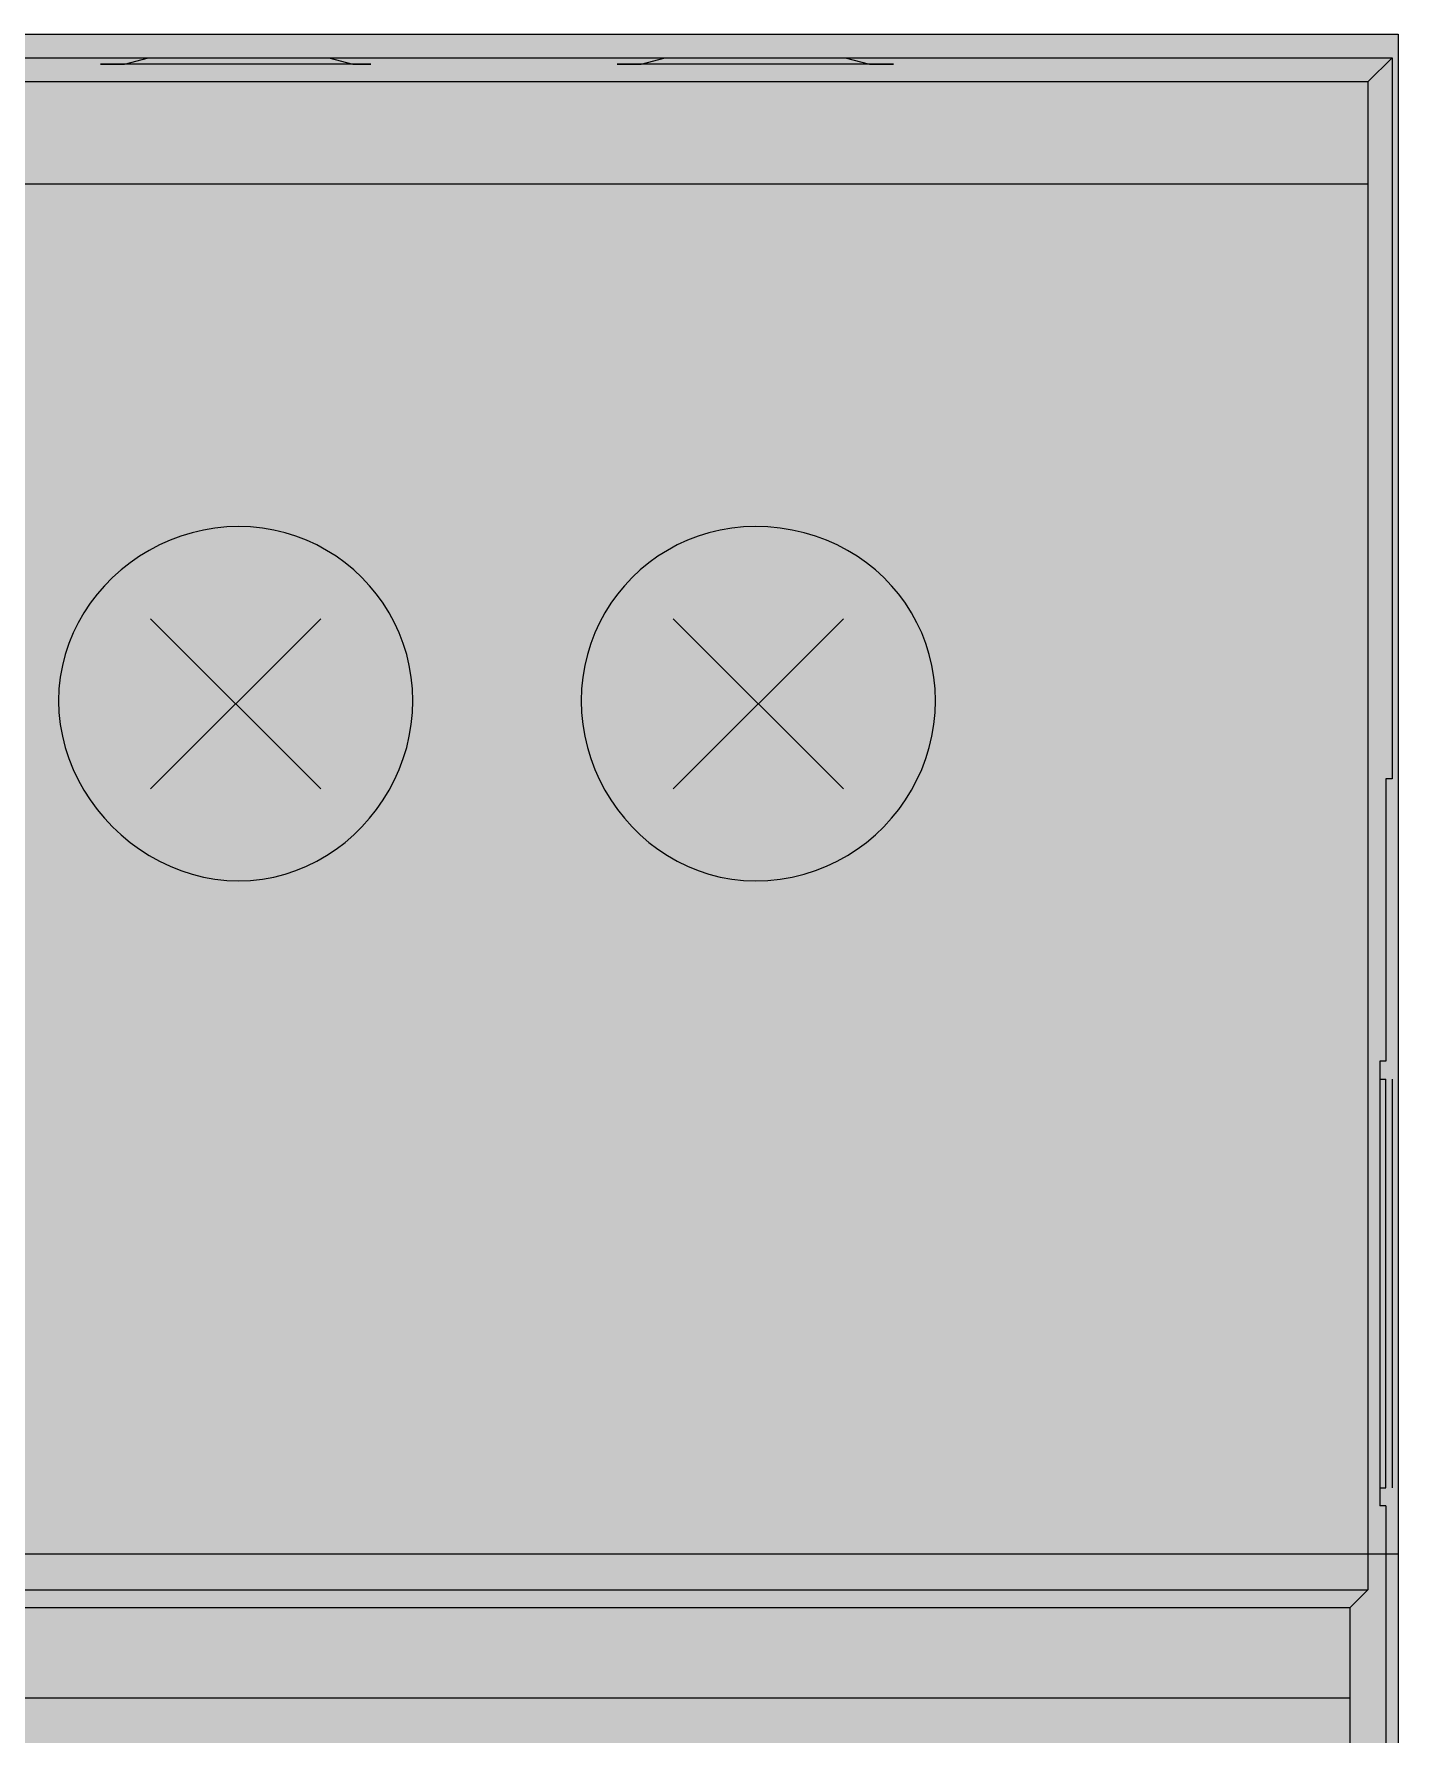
# Model space of a CAD drawing. Header units: millimetres. Extents: x 0 to 966, y -664 to 90.
# Drawn here: x 51.96 to 72, y -194.97 to -170 of the extents above; entities that cross this region are included whole.
import ezdxf

# ---------------------------------------------------------------- set-up
doc = ezdxf.new("R2010")
doc.units = ezdxf.units.MM
for name, color, linetype in [('HDL_BODY', 7, 'Continuous'), ('HDL_COLOUR', 7, 'Continuous'), ('HDL_DETAIL', 7, 'Continuous'), ('HDL_PRINT', 7, 'Continuous')]:
    doc.layers.add(name, color=color, linetype=linetype)

# ---------------------------------------------------------------- blocks, each defined once
blk = doc.blocks.new('M_R4.10.1_FRONT')
at = {"layer": 'HDL_BODY', "true_color": 0x202126}
blk.add_hatch(color=250, dxfattribs=at).paths.add_polyline_path([(0, 0), (72, 0), (72, 90), (0, 90)])
at = {"layer": 'HDL_BODY', "true_color": 0x2a2a30}
blk.add_hatch(color=250, dxfattribs=at).paths.add_polyline_path([(0.4, 20.52), (71.6, 20.52), (71.6, 68.31), (0.4, 68.31)])
at = {"layer": 'HDL_COLOUR', "true_color": 0x1a332c}
for points in [[(57.529, 80.208), (57.523, 80.383), (57.506, 80.555), (57.477, 80.723), (57.438, 80.887), (57.388, 81.048), (57.328, 81.203), (57.258, 81.353), (57.18, 81.498), (57.092, 81.638), (56.996, 81.77), (56.891, 81.897), (56.779, 82.016), (56.66, 82.128), (56.534, 82.233), (56.401, 82.329), (56.262, 82.416), (56.117, 82.495), (55.966, 82.565), (55.811, 82.625), (55.651, 82.674), (55.486, 82.714), (55.318, 82.742), (55.146, 82.76), (54.971, 82.766), (54.796, 82.76), (54.622, 82.742), (54.452, 82.714), (54.285, 82.674), (54.121, 82.625), (53.962, 82.565), (53.807, 82.495), (53.657, 82.416), (53.513, 82.329), (53.375, 82.233), (53.243, 82.128), (53.118, 82.016), (53, 81.897), (52.891, 81.77), (52.789, 81.638), (52.696, 81.498), (52.613, 81.353), (52.539, 81.203), (52.475, 81.048), (52.422, 80.887), (52.38, 80.723), (52.349, 80.555), (52.33, 80.383), (52.324, 80.208), (52.33, 80.032), (52.349, 79.859), (52.38, 79.689), (52.422, 79.522), (52.475, 79.358), (52.539, 79.199), (52.613, 79.044), (52.696, 78.894), (52.789, 78.75), (52.891, 78.612), (53, 78.48), (53.118, 78.355), (53.243, 78.237), (53.375, 78.127), (53.513, 78.026), (53.657, 77.933), (53.807, 77.85), (53.962, 77.776), (54.121, 77.712), (54.285, 77.659), (54.452, 77.616), (54.622, 77.586), (54.796, 77.567), (54.971, 77.56), (55.146, 77.567), (55.318, 77.586), (55.486, 77.616), (55.651, 77.659), (55.811, 77.712), (55.966, 77.776), (56.117, 77.85), (56.262, 77.933), (56.401, 78.026), (56.534, 78.127), (56.66, 78.237), (56.779, 78.355), (56.891, 78.48), (56.996, 78.612), (57.092, 78.75), (57.18, 78.894), (57.258, 79.044), (57.328, 79.199), (57.388, 79.358), (57.438, 79.522), (57.477, 79.689), (57.506, 79.859), (57.523, 80.032), (57.529, 80.208)], [(65.206, 80.208), (65.2, 80.383), (65.183, 80.555), (65.154, 80.723), (65.114, 80.887), (65.064, 81.048), (65.004, 81.203), (64.933, 81.353), (64.853, 81.498), (64.764, 81.638), (64.666, 81.77), (64.56, 81.897), (64.445, 82.016), (64.323, 82.128), (64.193, 82.233), (64.056, 82.329), (63.912, 82.416), (63.762, 82.495), (63.606, 82.565), (63.444, 82.625), (63.276, 82.674), (63.103, 82.714), (62.926, 82.742), (62.744, 82.76), (62.559, 82.766), (62.384, 82.76), (62.212, 82.742), (62.044, 82.714), (61.879, 82.674), (61.719, 82.625), (61.564, 82.565), (61.413, 82.495), (61.268, 82.416), (61.129, 82.329), (60.996, 82.233), (60.87, 82.128), (60.75, 82.016), (60.638, 81.897), (60.534, 81.77), (60.438, 81.638), (60.35, 81.498), (60.271, 81.353), (60.202, 81.203), (60.142, 81.048), (60.092, 80.887), (60.053, 80.723), (60.024, 80.555), (60.007, 80.383), (60.001, 80.208), (60.007, 80.032), (60.024, 79.859), (60.053, 79.689), (60.092, 79.522), (60.142, 79.358), (60.202, 79.199), (60.271, 79.044), (60.35, 78.894), (60.438, 78.75), (60.534, 78.612), (60.638, 78.48), (60.75, 78.355), (60.87, 78.237), (60.996, 78.127), (61.129, 78.026), (61.268, 77.933), (61.413, 77.85), (61.564, 77.776), (61.719, 77.712), (61.879, 77.659), (62.044, 77.616), (62.212, 77.586), (62.384, 77.567), (62.559, 77.56), (62.744, 77.567), (62.926, 77.586), (63.103, 77.616), (63.276, 77.659), (63.444, 77.712), (63.606, 77.776), (63.762, 77.85), (63.912, 77.933), (64.056, 78.026), (64.193, 78.127), (64.323, 78.237), (64.445, 78.355), (64.56, 78.48), (64.666, 78.612), (64.764, 78.75), (64.853, 78.894), (64.933, 79.044), (65.004, 79.199), (65.064, 79.358), (65.114, 79.522), (65.154, 79.689), (65.183, 79.859), (65.2, 80.032), (65.206, 80.208)]]:
    blk.add_hatch(color=250, dxfattribs=at).paths.add_polyline_path(points)
at = {"layer": 'HDL_COLOUR', "true_color": 0x9ea4a8}
for points in [[(56.748, 80.163), (56.733, 80.401), (56.686, 80.635), (56.61, 80.86), (56.504, 81.074), (56.372, 81.272), (56.215, 81.451), (56.036, 81.609), (55.837, 81.741), (55.624, 81.846), (55.398, 81.923), (55.164, 81.969), (54.926, 81.985), (54.689, 81.969), (54.455, 81.923), (54.229, 81.846), (54.015, 81.741), (53.817, 81.609), (53.638, 81.451), (53.481, 81.272), (53.349, 81.074), (53.243, 80.86), (53.167, 80.635), (53.12, 80.401), (53.105, 80.163), (53.12, 79.925), (53.167, 79.692), (53.243, 79.466), (53.349, 79.252), (53.481, 79.054), (53.638, 78.875), (53.817, 78.718), (54.015, 78.585), (54.229, 78.48), (54.455, 78.403), (54.689, 78.357), (54.926, 78.341), (55.164, 78.357), (55.398, 78.403), (55.624, 78.48), (55.837, 78.585), (56.036, 78.718), (56.215, 78.875), (56.372, 79.054), (56.504, 79.252), (56.61, 79.466), (56.686, 79.692), (56.733, 79.925)], [(64.425, 80.163), (64.41, 80.401), (64.363, 80.635), (64.287, 80.86), (64.181, 81.074), (64.049, 81.272), (63.892, 81.451), (63.713, 81.609), (63.514, 81.741), (63.301, 81.846), (63.075, 81.923), (62.841, 81.969), (62.603, 81.985), (62.366, 81.969), (62.132, 81.923), (61.906, 81.846), (61.693, 81.741), (61.494, 81.609), (61.315, 81.451), (61.158, 81.272), (61.026, 81.074), (60.92, 80.86), (60.844, 80.635), (60.797, 80.401), (60.782, 80.163), (60.797, 79.925), (60.844, 79.692), (60.92, 79.466), (61.026, 79.252), (61.158, 79.054), (61.315, 78.875), (61.494, 78.718), (61.693, 78.585), (61.906, 78.48), (62.132, 78.403), (62.366, 78.357), (62.603, 78.341), (62.841, 78.357), (63.075, 78.403), (63.301, 78.48), (63.514, 78.585), (63.713, 78.718), (63.892, 78.875), (64.049, 79.054), (64.181, 79.252), (64.287, 79.466), (64.363, 79.692), (64.41, 79.925)]]:
    blk.add_hatch(color=253, dxfattribs=at).paths.add_polyline_path(points)
at = {"layer": 'HDL_PRINT', "true_color": 0xdee1e9}
for points in [[(55.147, 82.766), (54.792, 82.766), (54.792, 85.413), (57.529, 85.413), (59.471, 83.472), (59.206, 83.207), (57.353, 85.059), (55.147, 85.059), (55.147, 82.766)], [(62.824, 82.766), (62.469, 82.766), (62.469, 85.059), (59.911, 85.059), (59.911, 85.413), (62.824, 85.413), (62.824, 82.766)], [(57.529, 75.264), (58.765, 77.471), (60.087, 75.264), (57.529, 75.264)], [(54.441, 76.679), (54.441, 76.941), (55.498, 76.941), (55.498, 76.765), (55.469, 76.733), (55.44, 76.695), (55.411, 76.652), (55.382, 76.604), (55.353, 76.552), (55.323, 76.498), (55.294, 76.441), (55.265, 76.383), (55.236, 76.325), (55.209, 76.272), (55.183, 76.218), (55.156, 76.163), (55.129, 76.107), (55.102, 76.049), (55.076, 75.988), (55.05, 75.924), (55.023, 75.856), (54.997, 75.784), (54.971, 75.708), (54.967, 75.671), (54.957, 75.626), (54.943, 75.576), (54.926, 75.52), (54.91, 75.46), (54.896, 75.397), (54.886, 75.331), (54.882, 75.264), (54.706, 75.264), (54.706, 75.321), (54.707, 75.373), (54.709, 75.422), (54.714, 75.472), (54.721, 75.523), (54.732, 75.579), (54.747, 75.641), (54.767, 75.712), (54.792, 75.794), (54.796, 75.853), (54.805, 75.912), (54.819, 75.971), (54.838, 76.03), (54.86, 76.089), (54.885, 76.148), (54.913, 76.207), (54.941, 76.266), (54.971, 76.325), (55.004, 76.362), (55.036, 76.405), (55.069, 76.452), (55.102, 76.502), (55.136, 76.551), (55.169, 76.598), (55.203, 76.642), (55.236, 76.679), (54.441, 76.679)]]:
    blk.add_hatch(color=254, dxfattribs=at).paths.add_polyline_path(points)
h = blk.add_hatch(color=254, dxfattribs=at)
h.paths.add_polyline_path([(62.383, 76.149), (62.345, 76.181), (62.309, 76.206), (62.275, 76.226), (62.247, 76.245), (62.224, 76.266), (62.21, 76.291), (62.204, 76.325), (62.168, 76.332), (62.144, 76.351), (62.129, 76.38), (62.121, 76.416), (62.118, 76.457), (62.118, 76.5), (62.123, 76.543), (62.137, 76.592), (62.159, 76.642), (62.187, 76.689), (62.22, 76.728), (62.256, 76.755), (62.294, 76.765), (62.327, 76.798), (62.362, 76.83), (62.398, 76.86), (62.437, 76.887), (62.48, 76.909), (62.529, 76.926), (62.583, 76.937), (62.645, 76.941), (62.688, 76.936), (62.737, 76.922), (62.787, 76.9), (62.834, 76.872), (62.873, 76.839), (62.9, 76.803), (62.91, 76.765), (62.948, 76.755), (62.985, 76.728), (63.018, 76.689), (63.047, 76.642), (63.069, 76.592), (63.084, 76.543), (63.089, 76.5), (63.088, 76.457), (63.086, 76.416), (63.078, 76.38), (63.062, 76.351), (63.037, 76.332), (63, 76.325), (62.994, 76.291), (62.98, 76.266), (62.958, 76.245), (62.929, 76.226), (62.896, 76.206), (62.861, 76.181), (62.824, 76.149), (62.861, 76.144), (62.899, 76.129), (62.936, 76.107), (62.974, 76.078), (63.012, 76.045), (63.051, 76.008), (63.089, 75.97), (63.095, 75.963), (63.111, 75.944), (63.132, 75.916), (63.153, 75.88), (63.169, 75.839), (63.175, 75.794), (63.171, 75.732), (63.16, 75.678), (63.143, 75.629), (63.121, 75.585), (63.094, 75.546), (63.065, 75.51), (63.033, 75.476), (63, 75.443), (62.962, 75.384), (62.919, 75.34), (62.872, 75.308), (62.822, 75.287), (62.773, 75.274), (62.726, 75.267), (62.682, 75.265), (62.645, 75.264), (62.587, 75.265), (62.529, 75.266), (62.473, 75.271), (62.418, 75.28), (62.367, 75.295), (62.319, 75.317), (62.276, 75.348), (62.237, 75.39), (62.204, 75.443), (62.172, 75.481), (62.15, 75.52), (62.134, 75.562), (62.125, 75.61), (62.12, 75.663), (62.118, 75.724), (62.118, 75.794), (62.118, 75.839), (62.118, 75.883), (62.118, 75.927), (62.118, 75.971), (62.118, 76.015), (62.118, 76.059), (62.155, 76.064), (62.193, 76.077), (62.23, 76.095), (62.268, 76.114), (62.307, 76.131), (62.345, 76.144), (62.383, 76.149)])
h.paths.add_polyline_path([(62.294, 75.794), (62.294, 75.743), (62.294, 75.695), (62.294, 75.656), (62.294, 75.629), (62.294, 75.619), (62.332, 75.581), (62.36, 75.553), (62.383, 75.53), (62.405, 75.507), (62.433, 75.48), (62.469, 75.443), (62.479, 75.443), (62.506, 75.443), (62.546, 75.443), (62.594, 75.443), (62.645, 75.443), (62.689, 75.443), (62.731, 75.446), (62.768, 75.454), (62.797, 75.469), (62.817, 75.493), (62.824, 75.529), (62.856, 75.563), (62.879, 75.59), (62.894, 75.616), (62.903, 75.645), (62.908, 75.681), (62.91, 75.729), (62.91, 75.794), (62.91, 75.839), (62.907, 75.88), (62.899, 75.916), (62.885, 75.944), (62.86, 75.963), (62.824, 75.97), (62.817, 76.008), (62.797, 76.033), (62.768, 76.048), (62.731, 76.056), (62.689, 76.059), (62.645, 76.059), (62.608, 76.059), (62.571, 76.057), (62.533, 76.052), (62.495, 76.043), (62.458, 76.027), (62.42, 76.003), (62.383, 75.97), (62.345, 75.963), (62.32, 75.944), (62.305, 75.916), (62.297, 75.88), (62.294, 75.839), (62.294, 75.794)])
h.paths.add_polyline_path([(62.383, 76.5), (62.383, 76.457), (62.383, 76.427), (62.383, 76.4), (62.383, 76.369), (62.383, 76.325), (62.42, 76.291), (62.458, 76.268), (62.495, 76.252), (62.533, 76.242), (62.571, 76.237), (62.608, 76.235), (62.645, 76.235), (62.683, 76.236), (62.711, 76.239), (62.734, 76.246), (62.758, 76.262), (62.786, 76.287), (62.824, 76.325), (62.83, 76.363), (62.846, 76.391), (62.867, 76.414), (62.888, 76.436), (62.904, 76.463), (62.91, 76.5), (62.904, 76.544), (62.888, 76.586), (62.867, 76.623), (62.846, 76.652), (62.83, 76.672), (62.824, 76.679), (62.78, 76.715), (62.738, 76.74), (62.701, 76.754), (62.672, 76.762), (62.652, 76.765), (62.645, 76.765), (62.608, 76.765), (62.571, 76.763), (62.533, 76.758), (62.495, 76.749), (62.458, 76.734), (62.42, 76.711), (62.383, 76.679), (62.383, 76.669), (62.383, 76.642), (62.383, 76.602), (62.383, 76.553), (62.383, 76.5)])
h = blk.add_hatch(color=254, dxfattribs=at)
h.paths.add_polyline_path([(57.529, 71.205), (57.529, 74.297), (58.589, 74.297), (58.673, 74.296), (58.751, 74.296), (58.823, 74.293), (58.888, 74.289), (58.947, 74.281), (59, 74.27), (59.045, 74.255), (59.084, 74.234), (59.116, 74.207), (59.183, 74.203), (59.248, 74.192), (59.312, 74.174), (59.371, 74.152), (59.427, 74.125), (59.477, 74.095), (59.521, 74.064), (59.557, 74.032), (59.613, 73.972), (59.664, 73.913), (59.708, 73.854), (59.749, 73.795), (59.786, 73.736), (59.82, 73.677), (59.851, 73.619), (59.882, 73.56), (59.911, 73.501), (59.938, 73.446), (59.964, 73.386), (59.989, 73.322), (60.012, 73.253), (60.033, 73.182), (60.051, 73.108), (60.066, 73.032), (60.077, 72.954), (60.085, 72.875), (60.087, 72.796), (60.084, 72.711), (60.076, 72.631), (60.065, 72.557), (60.051, 72.487), (60.037, 72.421), (60.023, 72.357), (60.012, 72.296), (60.004, 72.236), (60.001, 72.176), (59.971, 72.118), (59.941, 72.06), (59.912, 72.004), (59.882, 71.95), (59.852, 71.898), (59.823, 71.85), (59.794, 71.807), (59.765, 71.768), (59.736, 71.735), (59.697, 71.698), (59.659, 71.661), (59.621, 71.623), (59.583, 71.585), (59.545, 71.547), (59.508, 71.509), (59.471, 71.47), (59.437, 71.438), (59.403, 71.407), (59.366, 71.377), (59.327, 71.35), (59.283, 71.328), (59.235, 71.31), (59.179, 71.299), (59.116, 71.295), (59.08, 71.291), (59.036, 71.281), (58.985, 71.267), (58.929, 71.25), (58.869, 71.234), (58.806, 71.219), (58.741, 71.209), (58.676, 71.205), (57.529, 71.205)])
h.paths.add_polyline_path([(57.97, 71.649), (58.589, 71.649), (58.655, 71.649), (58.72, 71.649), (58.782, 71.649), (58.842, 71.649), (58.898, 71.649), (58.948, 71.649), (58.993, 71.649), (59.03, 71.649), (59.092, 71.678), (59.147, 71.7), (59.196, 71.719), (59.239, 71.736), (59.279, 71.753), (59.315, 71.772), (59.349, 71.795), (59.381, 71.825), (59.411, 71.858), (59.434, 71.893), (59.453, 71.929), (59.47, 71.968), (59.487, 72.011), (59.506, 72.06), (59.528, 72.114), (59.557, 72.176), (59.584, 72.236), (59.604, 72.296), (59.62, 72.357), (59.631, 72.421), (59.639, 72.487), (59.643, 72.557), (59.645, 72.631), (59.646, 72.711), (59.646, 72.796), (59.644, 72.896), (59.636, 72.987), (59.625, 73.07), (59.609, 73.145), (59.591, 73.214), (59.57, 73.278), (59.547, 73.338), (59.522, 73.394), (59.497, 73.448), (59.471, 73.501), (59.441, 73.557), (59.411, 73.607), (59.379, 73.651), (59.345, 73.692), (59.308, 73.729), (59.268, 73.762), (59.223, 73.794), (59.173, 73.824), (59.116, 73.853), (59.084, 73.879), (59.045, 73.9), (59, 73.916), (58.947, 73.927), (58.888, 73.934), (58.823, 73.939), (58.751, 73.941), (58.673, 73.942), (58.589, 73.942), (57.97, 73.942), (57.97, 71.649)])
at = {"layer": 'HDL_DETAIL', "color": 251, "true_color": 0x52555c}
for points in [[(0, 90), (72, 90), (72, 0), (0, 0), (0, 90)], [(71.912, 89.648), (71.912, 89.648)], [(71.912, 89.648), (71.912, 89.648)], [(71.912, 89.648), (71.912, 89.648)], [(52.94, 89.559), (52.94, 89.559)], [(52.94, 89.559), (52.94, 89.559)], [(52.94, 89.559), (52.94, 89.559)], [(52.94, 89.559), (52.94, 89.559)], [(52.94, 89.559), (52.94, 89.559)], [(52.94, 89.559), (52.94, 89.559)], [(52.94, 89.559), (52.94, 89.559)], [(52.94, 89.559), (52.94, 89.559)], [(52.94, 89.559), (52.94, 89.559)], [(52.94, 89.559), (52.94, 89.559)], [(52.94, 89.559), (52.94, 89.559)], [(52.94, 89.559), (52.94, 89.559)], [(52.94, 89.559), (52.94, 89.559)], [(52.94, 89.559), (52.94, 89.559)], [(52.94, 89.559), (52.94, 89.559)], [(52.94, 89.559), (52.94, 89.559)], [(52.94, 89.559), (52.94, 89.559)], [(52.94, 89.559), (52.94, 89.559)], [(52.94, 89.559), (52.94, 89.559)], [(52.94, 89.559), (52.94, 89.559)], [(52.94, 89.559), (52.94, 89.559)], [(52.94, 89.559), (52.94, 89.559)], [(52.94, 89.559), (52.94, 89.559)], [(60.528, 89.559), (60.528, 89.559)], [(60.528, 89.559), (60.528, 89.559)], [(60.528, 89.559), (60.528, 89.559)], [(60.528, 89.559), (60.528, 89.559)], [(60.528, 89.559), (60.528, 89.559)], [(60.528, 89.559), (60.528, 89.559)], [(60.528, 89.559), (60.528, 89.559)], [(60.528, 89.559), (60.528, 89.559)], [(60.528, 89.559), (60.528, 89.559)], [(60.528, 89.559), (60.528, 89.559)], [(60.528, 89.559), (60.528, 89.559)], [(60.528, 89.559), (60.528, 89.559)], [(60.528, 89.559), (60.528, 89.559)], [(60.528, 89.559), (60.528, 89.559)], [(60.528, 89.559), (60.528, 89.559)], [(60.528, 89.559), (60.528, 89.559)], [(60.528, 89.559), (60.528, 89.559)], [(60.528, 89.559), (60.528, 89.559)], [(60.528, 89.559), (60.528, 89.559)], [(60.528, 89.559), (60.528, 89.559)], [(60.528, 89.559), (60.528, 89.559)], [(60.528, 89.559), (60.528, 89.559)], [(60.528, 89.559), (60.528, 89.559)], [(71.558, 89.297), (71.558, 89.297)], [(71.558, 89.297), (71.558, 89.297)], [(71.558, 87.796), (71.558, 87.796)], [(71.558, 87.796), (71.558, 87.796)], [(57.529, 80.208), (57.523, 80.383), (57.506, 80.555), (57.477, 80.723), (57.438, 80.887), (57.388, 81.048), (57.328, 81.203), (57.258, 81.353), (57.18, 81.498), (57.092, 81.638), (56.996, 81.77), (56.891, 81.897), (56.779, 82.016), (56.66, 82.128), (56.534, 82.233), (56.401, 82.329), (56.262, 82.416), (56.117, 82.495), (55.966, 82.565), (55.811, 82.625), (55.651, 82.674), (55.486, 82.714), (55.318, 82.742), (55.146, 82.76), (54.971, 82.766), (54.796, 82.76), (54.622, 82.742), (54.452, 82.714), (54.285, 82.674), (54.121, 82.625), (53.962, 82.565), (53.807, 82.495), (53.657, 82.416), (53.513, 82.329), (53.375, 82.233), (53.243, 82.128), (53.118, 82.016), (53, 81.897), (52.891, 81.77), (52.789, 81.638), (52.696, 81.498), (52.613, 81.353), (52.539, 81.203), (52.475, 81.048), (52.422, 80.887), (52.38, 80.723), (52.349, 80.555), (52.33, 80.383), (52.324, 80.208), (52.33, 80.032), (52.349, 79.859), (52.38, 79.689), (52.422, 79.522), (52.475, 79.358), (52.539, 79.199), (52.613, 79.044), (52.696, 78.894), (52.789, 78.75), (52.891, 78.612), (53, 78.48), (53.118, 78.355), (53.243, 78.237), (53.375, 78.127), (53.513, 78.026), (53.657, 77.933), (53.807, 77.85), (53.962, 77.776), (54.121, 77.712), (54.285, 77.659), (54.452, 77.616), (54.622, 77.586), (54.796, 77.567), (54.971, 77.56), (55.146, 77.567), (55.318, 77.586), (55.486, 77.616), (55.651, 77.659), (55.811, 77.712), (55.966, 77.776), (56.117, 77.85), (56.262, 77.933), (56.401, 78.026), (56.534, 78.127), (56.66, 78.237), (56.779, 78.355), (56.891, 78.48), (56.996, 78.612), (57.092, 78.75), (57.18, 78.894), (57.258, 79.044), (57.328, 79.199), (57.388, 79.358), (57.438, 79.522), (57.477, 79.689), (57.506, 79.859), (57.523, 80.032), (57.529, 80.208)], [(65.206, 80.208), (65.2, 80.383), (65.183, 80.555), (65.154, 80.723), (65.114, 80.887), (65.064, 81.048), (65.004, 81.203), (64.933, 81.353), (64.853, 81.498), (64.764, 81.638), (64.666, 81.77), (64.56, 81.897), (64.445, 82.016), (64.323, 82.128), (64.193, 82.233), (64.056, 82.329), (63.912, 82.416), (63.762, 82.495), (63.606, 82.565), (63.444, 82.625), (63.276, 82.674), (63.103, 82.714), (62.926, 82.742), (62.744, 82.76), (62.559, 82.766), (62.384, 82.76), (62.212, 82.742), (62.044, 82.714), (61.879, 82.674), (61.719, 82.625), (61.564, 82.565), (61.413, 82.495), (61.268, 82.416), (61.129, 82.329), (60.996, 82.233), (60.87, 82.128), (60.75, 82.016), (60.638, 81.897), (60.534, 81.77), (60.438, 81.638), (60.35, 81.498), (60.271, 81.353), (60.202, 81.203), (60.142, 81.048), (60.092, 80.887), (60.053, 80.723), (60.024, 80.555), (60.007, 80.383), (60.001, 80.208), (60.007, 80.032), (60.024, 79.859), (60.053, 79.689), (60.092, 79.522), (60.142, 79.358), (60.202, 79.199), (60.271, 79.044), (60.35, 78.894), (60.438, 78.75), (60.534, 78.612), (60.638, 78.48), (60.75, 78.355), (60.87, 78.237), (60.996, 78.127), (61.129, 78.026), (61.268, 77.933), (61.413, 77.85), (61.564, 77.776), (61.719, 77.712), (61.879, 77.659), (62.044, 77.616), (62.212, 77.586), (62.384, 77.567), (62.559, 77.56), (62.744, 77.567), (62.926, 77.586), (63.103, 77.616), (63.276, 77.659), (63.444, 77.712), (63.606, 77.776), (63.762, 77.85), (63.912, 77.933), (64.056, 78.026), (64.193, 78.127), (64.323, 78.237), (64.445, 78.355), (64.56, 78.48), (64.666, 78.612), (64.764, 78.75), (64.853, 78.894), (64.933, 79.044), (65.004, 79.199), (65.064, 79.358), (65.114, 79.522), (65.154, 79.689), (65.183, 79.859), (65.2, 80.032), (65.206, 80.208)], [(71.823, 79.061), (71.823, 79.061)], [(71.912, 79.061), (71.912, 79.061)], [(71.912, 79.061), (71.912, 79.061)], [(71.823, 77.12), (71.823, 77.12)], [(71.734, 74.913), (71.734, 74.913)], [(71.734, 74.913), (71.734, 74.913)], [(71.823, 74.913), (71.823, 74.913)], [(71.823, 74.913), (71.823, 74.913)], [(71.734, 74.648), (71.734, 74.648)], [(71.823, 74.648), (71.823, 74.648)], [(71.823, 74.648), (71.823, 74.648)], [(71.912, 74.648), (71.912, 74.648)], [(71.734, 68.647), (71.734, 68.647)], [(71.823, 68.647), (71.823, 68.647)], [(71.823, 68.647), (71.823, 68.647)], [(71.912, 68.647), (71.912, 68.647)], [(71.734, 68.382), (71.734, 68.382)], [(71.734, 68.382), (71.734, 68.382)], [(71.823, 68.382), (71.823, 68.382)], [(71.823, 68.382), (71.823, 68.382)], [(0, 67.677), (72, 67.677), (72, 22.236), (0, 22.236), (0, 67.677)], [(71.558, 67.149), (71.558, 67.149)], [(71.558, 67.149), (71.558, 67.149)], [(71.558, 67.149), (71.558, 67.149)], [(71.293, 66.884), (71.293, 66.884)], [(71.293, 66.884), (71.293, 66.884)], [(71.823, 66.089), (71.823, 66.089)], [(71.293, 65.559), (71.293, 65.559)]]:
    blk.add_lwpolyline(points, close=True, dxfattribs=at)
for points in [[(0, 89.648), (71.912, 89.648)], [(0, 89.648), (71.912, 89.648)], [(0, 89.648), (71.912, 89.648)], [(0, 89.648), (71.912, 89.648)], [(0, 89.648), (71.912, 89.648)], [(0, 89.648), (71.912, 89.648)], [(0, 89.648), (71.912, 89.648)], [(0, 89.648), (71.912, 89.648)], [(0, 89.648), (71.912, 89.648)], [(0, 89.648), (71.912, 89.648)], [(0, 89.648), (71.912, 89.648)], [(0, 89.648), (71.912, 89.648)], [(0, 89.648), (71.912, 89.648)], [(0, 89.648), (71.912, 89.648)], [(0, 89.648), (71.912, 89.648)], [(0, 89.648), (71.912, 89.648)], [(0, 89.648), (71.912, 89.648)], [(0, 89.648), (71.912, 89.648)], [(0, 89.648), (71.912, 89.648)], [(0, 89.648), (71.912, 89.648)], [(0, 89.648), (71.912, 89.648)], [(53.029, 89.559), (53.295, 89.559), (53.646, 89.648), (54.087, 89.648), (54.617, 89.648), (55.236, 89.648), (55.763, 89.648), (56.293, 89.648), (56.648, 89.559), (56.823, 89.559)], [(60.617, 89.559), (60.882, 89.559), (61.234, 89.648), (61.764, 89.648), (62.294, 89.648), (62.824, 89.648), (63.354, 89.648), (63.881, 89.648), (64.235, 89.559), (64.5, 89.559)], [(71.912, 89.648), (71.558, 89.297)], [(71.912, 89.648), (71.558, 89.297)], [(71.912, 89.648), (71.558, 89.297)], [(71.912, 89.648), (71.558, 89.297)], [(71.912, 89.648), (71.558, 89.297)], [(71.912, 89.648), (71.558, 89.297)], [(71.912, 89.648), (71.558, 89.297)], [(71.912, 89.648), (71.558, 89.297)], [(71.912, 89.648), (71.558, 89.297)], [(71.912, 89.648), (71.558, 89.297)], [(71.912, 89.648), (71.558, 89.297)], [(71.912, 89.648), (71.558, 89.297)], [(71.912, 89.648), (71.558, 89.297)], [(71.912, 89.648), (71.558, 89.297)], [(71.912, 89.648), (71.558, 89.297)], [(71.912, 89.648), (71.558, 89.297)], [(71.912, 89.648), (71.558, 89.297)], [(71.912, 89.648), (71.558, 89.297)], [(71.912, 89.648), (71.558, 89.297)], [(71.912, 89.648), (71.558, 89.297)], [(71.912, 89.648), (71.558, 89.297)], [(71.912, 89.648), (71.912, 79.061)], [(71.912, 89.648), (71.912, 79.061)], [(71.912, 89.648), (71.912, 79.061)], [(71.912, 89.648), (71.912, 79.061)], [(71.912, 89.648), (71.912, 79.061)], [(71.912, 89.648), (71.912, 79.061)], [(71.912, 89.648), (71.912, 79.061)], [(71.912, 89.648), (71.912, 79.061)], [(71.912, 89.648), (71.912, 79.061)], [(71.912, 89.648), (71.912, 79.061)], [(71.912, 89.648), (71.912, 79.061)], [(71.912, 89.648), (71.912, 79.061)], [(71.912, 89.648), (71.912, 79.061)], [(71.912, 89.648), (71.912, 79.061)], [(71.912, 89.648), (71.912, 79.061)], [(71.912, 89.648), (71.912, 79.061)], [(71.912, 89.648), (71.912, 79.061)], [(71.912, 89.648), (71.912, 79.061)], [(71.912, 89.648), (71.912, 79.061)], [(71.912, 89.648), (71.912, 79.061)], [(71.912, 89.648), (71.912, 79.061)], [(56.913, 89.559), (56.823, 89.559), (56.648, 89.559), (56.293, 89.559), (55.763, 89.559), (55.236, 89.559), (54.617, 89.559), (54.087, 89.559), (53.646, 89.559), (53.295, 89.559), (53.029, 89.559), (52.94, 89.559)], [(52.94, 89.559), (53.029, 89.559)], [(56.823, 89.559), (56.913, 89.559)], [(64.587, 89.559), (64.5, 89.559), (64.235, 89.559), (63.881, 89.559), (63.354, 89.559), (62.824, 89.559), (62.294, 89.559), (61.764, 89.559), (61.234, 89.559), (60.882, 89.559), (60.617, 89.559), (60.528, 89.559)], [(60.528, 89.559), (60.617, 89.559)], [(64.5, 89.559), (64.587, 89.559)], [(71.558, 89.297), (0.177, 89.297)], [(71.558, 89.297), (0.177, 89.297)], [(71.558, 89.297), (0.177, 89.297)], [(71.558, 89.297), (0.177, 89.297)], [(71.558, 89.297), (0.177, 89.297)], [(71.558, 89.297), (0.177, 89.297)], [(71.558, 89.297), (0.177, 89.297)], [(71.558, 89.297), (0.177, 89.297)], [(71.558, 89.297), (0.177, 89.297)], [(71.558, 89.297), (0.177, 89.297)], [(71.558, 89.297), (0.177, 89.297)], [(71.558, 89.297), (0.177, 89.297)], [(71.558, 89.297), (0.177, 89.297)], [(71.558, 89.297), (0.177, 89.297)], [(71.558, 89.297), (0.177, 89.297)], [(71.558, 89.297), (0.177, 89.297)], [(71.558, 89.297), (0.177, 89.297)], [(71.558, 89.297), (0.177, 89.297)], [(71.558, 89.297), (0.177, 89.297)], [(71.558, 89.297), (0.177, 89.297)], [(71.558, 89.297), (0.177, 89.297)], [(71.558, 89.297), (71.558, 89.207), (71.558, 89.032), (71.558, 88.677), (71.558, 88.236), (71.558, 87.796)], [(71.558, 87.796), (0.265, 87.796)], [(71.558, 87.796), (0.265, 87.796)], [(71.558, 87.796), (0.265, 87.796)], [(71.558, 87.796), (0.265, 87.796)], [(71.558, 87.796), (0.265, 87.796)], [(71.558, 87.796), (0.265, 87.796)], [(71.558, 87.796), (0.265, 87.796)], [(71.558, 87.796), (0.265, 87.796)], [(71.558, 87.796), (0.265, 87.796)], [(71.558, 87.796), (0.265, 87.796)], [(71.558, 87.796), (0.265, 87.796)], [(71.558, 87.796), (0.265, 87.796)], [(71.558, 87.796), (0.265, 87.796)], [(71.558, 87.796), (0.265, 87.796)], [(71.558, 87.796), (0.265, 87.796)], [(71.558, 87.796), (0.265, 87.796)], [(71.558, 87.796), (0.265, 87.796)], [(71.558, 87.796), (0.265, 87.796)], [(71.558, 87.796), (0.265, 87.796)], [(71.558, 87.796), (0.265, 87.796)], [(71.558, 87.796), (0.265, 87.796)], [(71.558, 87.796), (71.558, 67.149)], [(71.558, 87.796), (71.558, 67.149)], [(71.558, 87.796), (71.558, 67.149)], [(71.558, 87.796), (71.558, 67.149)], [(71.558, 87.796), (71.558, 67.149)], [(71.558, 87.796), (71.558, 67.149)], [(71.558, 87.796), (71.558, 67.149)], [(71.558, 87.796), (71.558, 67.149)], [(71.558, 87.796), (71.558, 67.149)], [(71.558, 87.796), (71.558, 67.149)], [(71.558, 87.796), (71.558, 67.149)], [(71.558, 87.796), (71.558, 67.149)], [(71.558, 87.796), (71.558, 67.149)], [(71.558, 87.796), (71.558, 67.149)], [(71.558, 87.796), (71.558, 67.149)], [(71.558, 87.796), (71.558, 67.149)], [(71.558, 87.796), (71.558, 67.149)], [(71.558, 87.796), (71.558, 67.149)], [(71.558, 87.796), (71.558, 67.149)], [(71.558, 87.796), (71.558, 67.149)], [(71.558, 87.796), (71.558, 67.149)], [(71.912, 79.061), (71.823, 79.061)], [(71.912, 79.061), (71.823, 79.061)], [(71.912, 79.061), (71.823, 79.061)], [(71.912, 79.061), (71.823, 79.061)], [(71.912, 79.061), (71.823, 79.061)], [(71.912, 79.061), (71.823, 79.061)], [(71.912, 79.061), (71.823, 79.061)], [(71.912, 79.061), (71.823, 79.061)], [(71.912, 79.061), (71.823, 79.061)], [(71.912, 79.061), (71.823, 79.061)], [(71.912, 79.061), (71.823, 79.061)], [(71.912, 79.061), (71.823, 79.061)], [(71.912, 79.061), (71.823, 79.061)], [(71.912, 79.061), (71.823, 79.061)], [(71.912, 79.061), (71.823, 79.061)], [(71.912, 79.061), (71.823, 79.061)], [(71.912, 79.061), (71.823, 79.061)], [(71.912, 79.061), (71.823, 79.061)], [(71.912, 79.061), (71.823, 79.061)], [(71.912, 79.061), (71.823, 79.061)], [(71.912, 79.061), (71.823, 79.061)], [(71.823, 79.061), (71.823, 78.972), (71.823, 78.796), (71.823, 78.442), (71.823, 78.09), (71.823, 77.647), (71.823, 77.12)], [(71.823, 77.12), (71.823, 74.913)], [(71.823, 77.12), (71.823, 74.913)], [(71.823, 77.12), (71.823, 74.913)], [(71.823, 77.12), (71.823, 74.913)], [(71.823, 77.12), (71.823, 74.913)], [(71.823, 77.12), (71.823, 74.913)], [(71.823, 77.12), (71.823, 74.913)], [(71.823, 77.12), (71.823, 74.913)], [(71.823, 77.12), (71.823, 74.913)], [(71.823, 77.12), (71.823, 74.913)], [(71.823, 77.12), (71.823, 74.913)], [(71.823, 77.12), (71.823, 74.913)], [(71.823, 77.12), (71.823, 74.913)], [(71.823, 77.12), (71.823, 74.913)], [(71.823, 77.12), (71.823, 74.913)], [(71.823, 77.12), (71.823, 74.913)], [(71.823, 77.12), (71.823, 74.913)], [(71.823, 77.12), (71.823, 74.913)], [(71.823, 77.12), (71.823, 74.913)], [(71.823, 77.12), (71.823, 74.913)], [(71.823, 77.12), (71.823, 74.913)], [(71.734, 74.913), (71.734, 68.382)], [(71.734, 74.913), (71.734, 68.382)], [(71.734, 74.913), (71.734, 68.382)], [(71.734, 74.913), (71.734, 68.382)], [(71.734, 74.913), (71.734, 68.382)], [(71.734, 74.913), (71.734, 68.382)], [(71.734, 74.913), (71.734, 68.382)], [(71.734, 74.913), (71.734, 68.382)], [(71.734, 74.913), (71.734, 68.382)], [(71.734, 74.913), (71.734, 68.382)], [(71.734, 74.913), (71.734, 68.382)], [(71.734, 74.913), (71.734, 68.382)], [(71.734, 74.913), (71.734, 68.382)], [(71.734, 74.913), (71.734, 68.382)], [(71.734, 74.913), (71.734, 68.382)], [(71.734, 74.913), (71.734, 68.382)], [(71.734, 74.913), (71.734, 68.382)], [(71.734, 74.913), (71.734, 68.382)], [(71.734, 74.913), (71.734, 68.382)], [(71.734, 74.913), (71.734, 68.382)], [(71.734, 74.913), (71.734, 68.382)], [(71.823, 74.913), (71.734, 74.913)], [(71.823, 74.913), (71.734, 74.913)], [(71.823, 74.913), (71.734, 74.913)], [(71.823, 74.913), (71.734, 74.913)], [(71.823, 74.913), (71.734, 74.913)], [(71.823, 74.913), (71.734, 74.913)], [(71.823, 74.913), (71.734, 74.913)], [(71.823, 74.913), (71.734, 74.913)], [(71.823, 74.913), (71.734, 74.913)], [(71.823, 74.913), (71.734, 74.913)], [(71.823, 74.913), (71.734, 74.913)], [(71.823, 74.913), (71.734, 74.913)], [(71.823, 74.913), (71.734, 74.913)], [(71.823, 74.913), (71.734, 74.913)], [(71.823, 74.913), (71.734, 74.913)], [(71.823, 74.913), (71.734, 74.913)], [(71.823, 74.913), (71.734, 74.913)], [(71.823, 74.913), (71.734, 74.913)], [(71.823, 74.913), (71.734, 74.913)], [(71.823, 74.913), (71.734, 74.913)], [(71.823, 74.913), (71.734, 74.913)], [(71.734, 74.648), (71.823, 74.648)], [(71.734, 74.648), (71.823, 74.648)], [(71.734, 74.648), (71.823, 74.648)], [(71.734, 74.648), (71.823, 74.648)], [(71.734, 74.648), (71.823, 74.648)], [(71.734, 74.648), (71.823, 74.648)], [(71.734, 74.648), (71.823, 74.648)], [(71.734, 74.648), (71.823, 74.648)], [(71.734, 74.648), (71.823, 74.648)], [(71.734, 74.648), (71.823, 74.648)], [(71.734, 74.648), (71.823, 74.648)], [(71.734, 74.648), (71.823, 74.648)], [(71.734, 74.648), (71.823, 74.648)], [(71.734, 74.648), (71.823, 74.648)], [(71.734, 74.648), (71.823, 74.648)], [(71.734, 74.648), (71.823, 74.648)], [(71.734, 74.648), (71.823, 74.648)], [(71.734, 74.648), (71.823, 74.648)], [(71.734, 74.648), (71.823, 74.648)], [(71.734, 74.648), (71.823, 74.648)], [(71.734, 74.648), (71.823, 74.648)], [(71.823, 68.647), (71.823, 74.648)], [(71.823, 68.647), (71.823, 74.648)], [(71.823, 68.647), (71.823, 74.648)], [(71.823, 68.647), (71.823, 74.648)], [(71.823, 68.647), (71.823, 74.648)], [(71.823, 68.647), (71.823, 74.648)], [(71.823, 68.647), (71.823, 74.648)], [(71.823, 68.647), (71.823, 74.648)], [(71.823, 68.647), (71.823, 74.648)], [(71.823, 68.647), (71.823, 74.648)], [(71.823, 68.647), (71.823, 74.648)], [(71.823, 68.647), (71.823, 74.648)], [(71.823, 68.647), (71.823, 74.648)], [(71.823, 68.647), (71.823, 74.648)], [(71.823, 68.647), (71.823, 74.648)], [(71.823, 68.647), (71.823, 74.648)], [(71.823, 68.647), (71.823, 74.648)], [(71.823, 68.647), (71.823, 74.648)], [(71.823, 68.647), (71.823, 74.648)], [(71.823, 68.647), (71.823, 74.648)], [(71.823, 68.647), (71.823, 74.648)], [(71.912, 74.648), (71.912, 68.647)], [(71.912, 74.648), (71.912, 68.647)], [(71.912, 74.648), (71.912, 68.647)], [(71.912, 74.648), (71.912, 68.647)], [(71.912, 74.648), (71.912, 68.647)], [(71.912, 74.648), (71.912, 68.647)], [(71.912, 74.648), (71.912, 68.647)], [(71.912, 74.648), (71.912, 68.647)], [(71.912, 74.648), (71.912, 68.647)], [(71.912, 74.648), (71.912, 68.647)], [(71.912, 74.648), (71.912, 68.647)], [(71.912, 74.648), (71.912, 68.647)], [(71.912, 74.648), (71.912, 68.647)], [(71.912, 74.648), (71.912, 68.647)], [(71.912, 74.648), (71.912, 68.647)], [(71.912, 74.648), (71.912, 68.647)], [(71.912, 74.648), (71.912, 68.647)], [(71.912, 74.648), (71.912, 68.647)], [(71.912, 74.648), (71.912, 68.647)], [(71.912, 74.648), (71.912, 68.647)], [(71.912, 74.648), (71.912, 68.647)], [(71.734, 68.647), (71.823, 68.647)], [(71.734, 68.647), (71.823, 68.647)], [(71.734, 68.647), (71.823, 68.647)], [(71.734, 68.647), (71.823, 68.647)], [(71.734, 68.647), (71.823, 68.647)], [(71.734, 68.647), (71.823, 68.647)], [(71.734, 68.647), (71.823, 68.647)], [(71.734, 68.647), (71.823, 68.647)], [(71.734, 68.647), (71.823, 68.647)], [(71.734, 68.647), (71.823, 68.647)], [(71.734, 68.647), (71.823, 68.647)], [(71.734, 68.647), (71.823, 68.647)], [(71.734, 68.647), (71.823, 68.647)], [(71.734, 68.647), (71.823, 68.647)], [(71.734, 68.647), (71.823, 68.647)], [(71.734, 68.647), (71.823, 68.647)], [(71.734, 68.647), (71.823, 68.647)], [(71.734, 68.647), (71.823, 68.647)], [(71.734, 68.647), (71.823, 68.647)], [(71.734, 68.647), (71.823, 68.647)], [(71.734, 68.647), (71.823, 68.647)], [(71.823, 68.382), (71.734, 68.382)], [(71.823, 68.382), (71.734, 68.382)], [(71.823, 68.382), (71.734, 68.382)], [(71.823, 68.382), (71.734, 68.382)], [(71.823, 68.382), (71.734, 68.382)], [(71.823, 68.382), (71.734, 68.382)], [(71.823, 68.382), (71.734, 68.382)], [(71.823, 68.382), (71.734, 68.382)], [(71.823, 68.382), (71.734, 68.382)], [(71.823, 68.382), (71.734, 68.382)], [(71.823, 68.382), (71.734, 68.382)], [(71.823, 68.382), (71.734, 68.382)], [(71.823, 68.382), (71.734, 68.382)], [(71.823, 68.382), (71.734, 68.382)], [(71.823, 68.382), (71.734, 68.382)], [(71.823, 68.382), (71.734, 68.382)], [(71.823, 68.382), (71.734, 68.382)], [(71.823, 68.382), (71.734, 68.382)], [(71.823, 68.382), (71.734, 68.382)], [(71.823, 68.382), (71.734, 68.382)], [(71.823, 68.382), (71.734, 68.382)], [(71.823, 68.382), (71.823, 66.089)], [(71.823, 68.382), (71.823, 66.089)], [(71.823, 68.382), (71.823, 66.089)], [(71.823, 68.382), (71.823, 66.089)], [(71.823, 68.382), (71.823, 66.089)], [(71.823, 68.382), (71.823, 66.089)], [(71.823, 68.382), (71.823, 66.089)], [(71.823, 68.382), (71.823, 66.089)], [(71.823, 68.382), (71.823, 66.089)], [(71.823, 68.382), (71.823, 66.089)], [(71.823, 68.382), (71.823, 66.089)], [(71.823, 68.382), (71.823, 66.089)], [(71.823, 68.382), (71.823, 66.089)], [(71.823, 68.382), (71.823, 66.089)], [(71.823, 68.382), (71.823, 66.089)], [(71.823, 68.382), (71.823, 66.089)], [(71.823, 68.382), (71.823, 66.089)], [(71.823, 68.382), (71.823, 66.089)], [(71.823, 68.382), (71.823, 66.089)], [(71.823, 68.382), (71.823, 66.089)], [(71.823, 68.382), (71.823, 66.089)], [(0.265, 67.149), (71.558, 67.149)], [(0.265, 67.149), (71.558, 67.149)], [(0.265, 67.149), (71.558, 67.149)], [(0.265, 67.149), (71.558, 67.149)], [(0.265, 67.149), (71.558, 67.149)], [(0.265, 67.149), (71.558, 67.149)], [(0.265, 67.149), (71.558, 67.149)], [(0.265, 67.149), (71.558, 67.149)], [(0.265, 67.149), (71.558, 67.149)], [(0.265, 67.149), (71.558, 67.149)], [(0.265, 67.149), (71.558, 67.149)], [(0.265, 67.149), (71.558, 67.149)], [(0.265, 67.149), (71.558, 67.149)], [(0.265, 67.149), (71.558, 67.149)], [(0.265, 67.149), (71.558, 67.149)], [(0.265, 67.149), (71.558, 67.149)], [(0.265, 67.149), (71.558, 67.149)], [(0.265, 67.149), (71.558, 67.149)], [(0.265, 67.149), (71.558, 67.149)], [(0.265, 67.149), (71.558, 67.149)], [(0.265, 67.149), (71.558, 67.149)], [(71.558, 67.149), (71.293, 66.884)], [(71.558, 67.149), (71.293, 66.884)], [(71.558, 67.149), (71.293, 66.884)], [(71.558, 67.149), (71.293, 66.884)], [(71.558, 67.149), (71.293, 66.884)], [(71.558, 67.149), (71.293, 66.884)], [(71.558, 67.149), (71.293, 66.884)], [(71.558, 67.149), (71.293, 66.884)], [(71.558, 67.149), (71.293, 66.884)], [(71.558, 67.149), (71.293, 66.884)], [(71.558, 67.149), (71.293, 66.884)], [(71.558, 67.149), (71.293, 66.884)], [(71.558, 67.149), (71.293, 66.884)], [(71.558, 67.149), (71.293, 66.884)], [(71.558, 67.149), (71.293, 66.884)], [(71.558, 67.149), (71.293, 66.884)], [(71.558, 67.149), (71.293, 66.884)], [(71.558, 67.149), (71.293, 66.884)], [(71.558, 67.149), (71.293, 66.884)], [(71.558, 67.149), (71.293, 66.884)], [(71.558, 67.149), (71.293, 66.884)], [(71.293, 66.884), (0.441, 66.884)], [(71.293, 66.884), (0.441, 66.884)], [(71.293, 66.884), (0.441, 66.884)], [(71.293, 66.884), (0.441, 66.884)], [(71.293, 66.884), (0.441, 66.884)], [(71.293, 66.884), (0.441, 66.884)], [(71.293, 66.884), (0.441, 66.884)], [(71.293, 66.884), (0.441, 66.884)], [(71.293, 66.884), (0.441, 66.884)], [(71.293, 66.884), (0.441, 66.884)], [(71.293, 66.884), (0.441, 66.884)], [(71.293, 66.884), (0.441, 66.884)], [(71.293, 66.884), (0.441, 66.884)], [(71.293, 66.884), (0.441, 66.884)], [(71.293, 66.884), (0.441, 66.884)], [(71.293, 66.884), (0.441, 66.884)], [(71.293, 66.884), (0.441, 66.884)], [(71.293, 66.884), (0.441, 66.884)], [(71.293, 66.884), (0.441, 66.884)], [(71.293, 66.884), (0.441, 66.884)], [(71.293, 66.884), (0.441, 66.884)], [(71.293, 66.884), (71.293, 66.884), (71.293, 66.619), (71.293, 66.354), (71.293, 66), (71.293, 65.559)], [(71.823, 66.089), (71.823, 65.649), (71.823, 65.208), (71.823, 64.767), (71.823, 64.502), (71.823, 64.323), (71.823, 64.237)], [(71.293, 65.559), (0.441, 65.559)], [(71.293, 65.559), (0.441, 65.559)], [(71.293, 65.559), (0.441, 65.559)], [(71.293, 65.559), (0.441, 65.559)], [(71.293, 65.559), (0.441, 65.559)], [(71.293, 65.559), (0.441, 65.559)], [(71.293, 65.559), (0.441, 65.559)], [(71.293, 65.559), (0.441, 65.559)], [(71.293, 65.559), (0.441, 65.559)], [(71.293, 65.559), (0.441, 65.559)], [(71.293, 65.559), (0.441, 65.559)], [(71.293, 65.559), (0.441, 65.559)], [(71.293, 65.559), (0.441, 65.559)], [(71.293, 65.559), (0.441, 65.559)], [(71.293, 65.559), (0.441, 65.559)], [(71.293, 65.559), (0.441, 65.559)], [(71.293, 65.559), (0.441, 65.559)], [(71.293, 65.559), (0.441, 65.559)], [(71.293, 65.559), (0.441, 65.559)], [(71.293, 65.559), (0.441, 65.559)], [(71.293, 65.559), (0.441, 65.559)], [(71.293, 65.559), (71.293, 55.238), (71.293, 44.824), (71.293, 34.413), (71.293, 24.089)]]:
    blk.add_lwpolyline(points, dxfattribs=at)
at = {"layer": 'HDL_DETAIL', "color": 250, "true_color": 0x25292b}
for points in [[(53.677, 78.914), (56.176, 81.412)], [(53.677, 81.412), (56.176, 78.914)], [(61.354, 78.914), (63.853, 81.412)], [(61.354, 81.412), (63.853, 78.914)]]:
    blk.add_lwpolyline(points, dxfattribs=at)

msp = doc.modelspace()

# ---------------------------------------------------------------- block references
msp.add_blockref('M_R4.10.1_FRONT', (0, -260))

doc.saveas('drawing.dxf')
